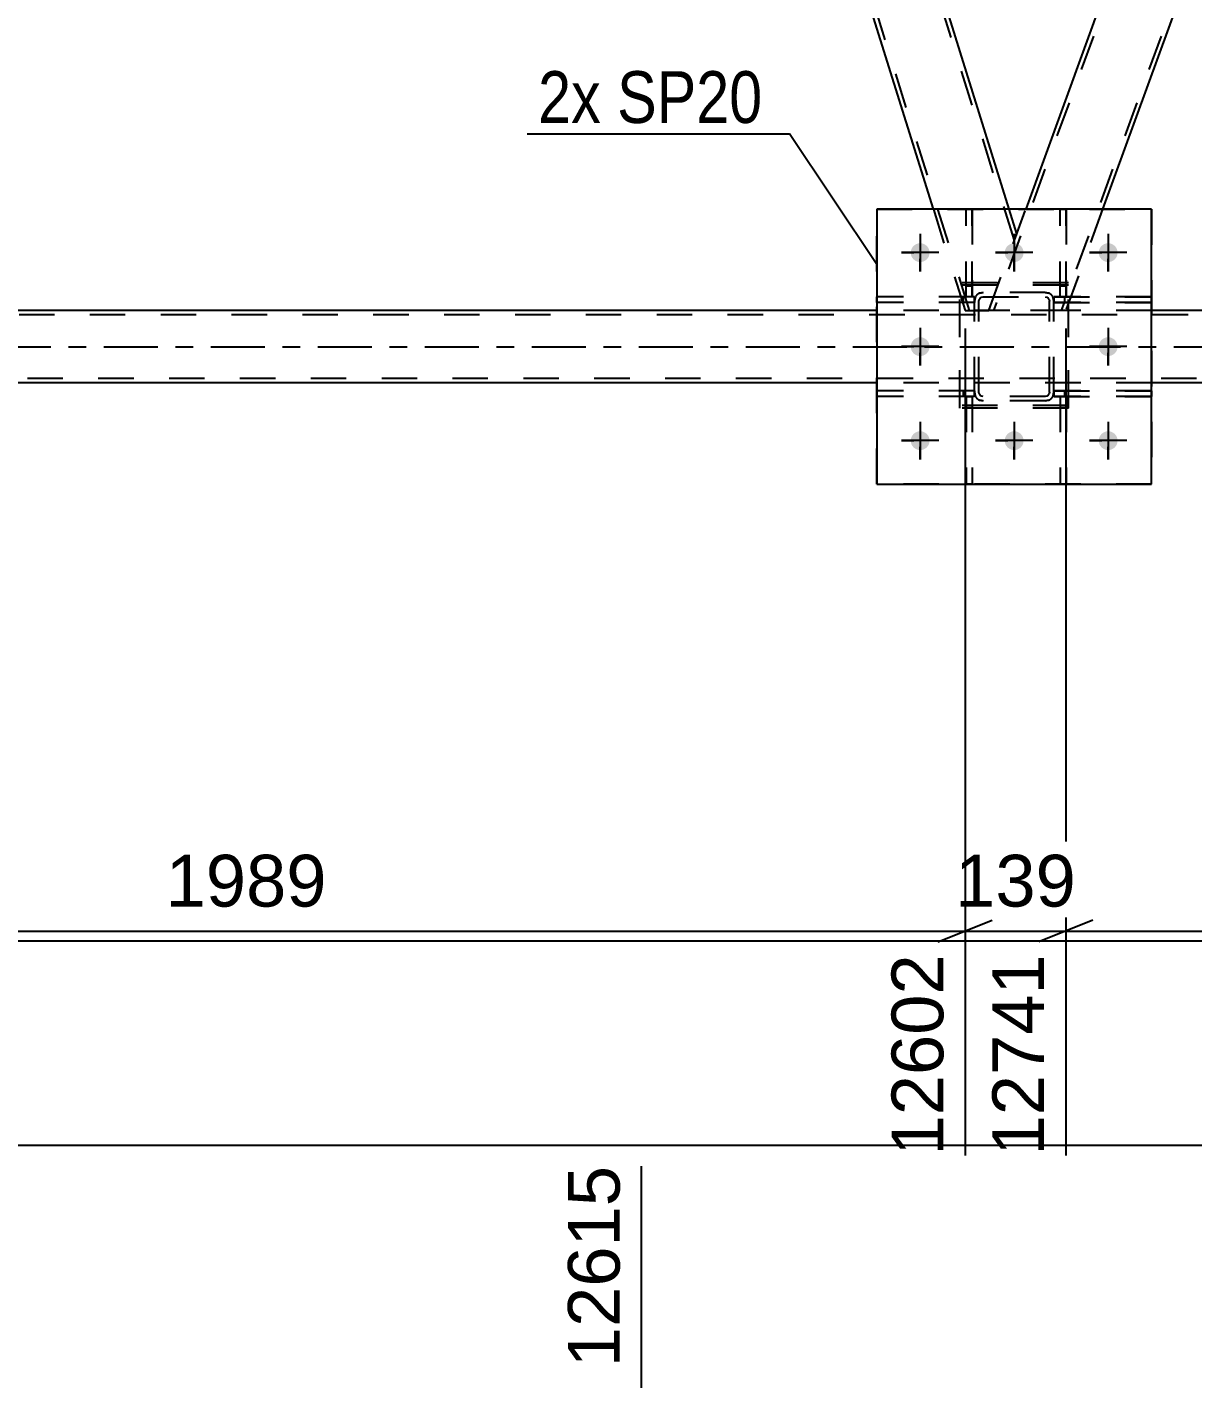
# Model space of a CAD drawing. Header units: millimetres. Extents: x 0 to 841, y 0 to 594.
# Drawn here: x 516.8 to 581.3, y 258.1 to 332.9 of the extents above; entities that cross this region are included whole.
import ezdxf

# ---------------------------------------------------------------- set-up
doc = ezdxf.new("R2010")
doc.units = ezdxf.units.MM
doc.linetypes.add('DXK_LINE_DOT2', pattern=[3.9198, 1.9599, -1.9599])
doc.linetypes.add('DXK_LINE_DOT3', pattern=[5.9187, 2.979, -0.9799, 0.9799, -0.9799])
doc.styles.add('Arial', font='ARIAL.TTF', dxfattribs={"height": 0.2})
doc.styles.add('Arial Narrow', font='ARIALN.TTF', dxfattribs={"height": 0.2})

# ---------------------------------------------------------------- blocks, each defined once
blk = doc.blocks.new('Part-318895815-2950 - 2943')
at = {"color": 7, "linetype": 'DXK_LINE_DOT2'}
for p, q in [((574.425, 318.764), (568.425, 318.764)), ((568.425, 311.964), (568.425, 318.764)), ((574.425, 311.964), (574.425, 318.764)), ((574.425, 311.964), (568.425, 311.964))]:
    blk.add_line(p, q, dxfattribs=at)
blk = doc.blocks.new('Part-318895815-2951 - 2943')
at = {"color": 7, "linetype": 'DXK_LINE_DOT2'}
for p, q in [((574.425, 318.629), (568.425, 318.629)), ((568.425, 311.829), (568.425, 318.629)), ((574.425, 311.829), (574.425, 318.629)), ((574.425, 311.829), (568.425, 311.829))]:
    blk.add_line(p, q, dxfattribs=at)
blk = doc.blocks.new('Part-318895815-2975 - 2943')
at = {"color": 2, "linetype": 'Continuous'}
for p, q in [((533.551, 439.224), (532.004, 434.973)), ((534.869, 439.224), (533.551, 439.224)), ((571.15, 322.828), (534.869, 439.224)), ((566.96, 322.828), (532.004, 434.973))]:
    blk.add_line(p, q, dxfattribs=at)
at = {"color": 7, "linetype": 'DXK_LINE_DOT2'}
for p, q in [((571.436, 321.102), (534.618, 439.224)), ((568.958, 317.224), (532.14, 435.345)), ((566.96, 322.828), (568.707, 317.224)), ((571.572, 321.475), (571.15, 322.828)), ((570.025, 317.224), (571.572, 321.475)), ((568.707, 317.224), (570.025, 317.224))]:
    blk.add_line(p, q, dxfattribs=at)
blk = doc.blocks.new('Part-318895815-2978 - 2943')
at = {"color": 7, "linetype": 'DXK_LINE_DOT2'}
for p, q in [((569.099, 312.465), (568.779, 312.465)), ((568.779, 312.465), (568.779, 307.629)), ((568.779, 311.865), (569.099, 311.865)), ((569.099, 312.465), (569.099, 307.629)), ((568.779, 307.629), (569.099, 307.629))]:
    blk.add_line(p, q, dxfattribs=at)
blk = doc.blocks.new('Part-318895815-2981 - 2943')
at = {"color": 7, "linetype": 'DXK_LINE_DOT2'}
for p, q in [((568.779, 312.465), (569.099, 312.465)), ((568.779, 312.465), (568.779, 307.629)), ((568.779, 311.865), (569.099, 311.865)), ((569.099, 312.465), (569.099, 307.629)), ((569.099, 307.629), (568.779, 307.629))]:
    blk.add_line(p, q, dxfattribs=at)
blk = doc.blocks.new('Part-318895815-2982 - 2943')
at = {"color": 7, "linetype": 'DXK_LINE_DOT2'}
for p, q in [((569.225, 317.748), (569.262, 317.932)), ((569.262, 317.932), (569.225, 317.748)), ((569.465, 317.748), (569.484, 317.84)), ((569.484, 317.84), (569.536, 317.918)), ((569.522, 318.192), (569.705, 318.228)), ((569.705, 318.228), (569.522, 318.192)), ((569.536, 317.918), (569.613, 317.97)), ((569.613, 317.97), (569.705, 317.988)), ((573.145, 318.228), (569.705, 318.228)), ((569.705, 317.988), (573.145, 317.988)), ((573.145, 318.228), (573.329, 318.192)), ((573.329, 318.192), (573.145, 318.228)), ((573.145, 317.988), (573.237, 317.97)), ((573.237, 317.97), (573.315, 317.918)), ((573.315, 317.918), (573.367, 317.84)), ((573.367, 317.84), (573.385, 317.748)), ((573.589, 317.932), (573.625, 317.748)), ((573.625, 317.748), (573.589, 317.932)), ((569.225, 312.708), (569.225, 317.748)), ((569.465, 312.708), (569.465, 317.748)), ((573.385, 312.708), (573.385, 317.748)), ((573.625, 312.708), (573.625, 317.748)), ((569.262, 312.524), (569.225, 312.708)), ((569.225, 312.708), (569.262, 312.524)), ((569.484, 312.616), (569.465, 312.708)), ((569.536, 312.538), (569.484, 312.616)), ((573.367, 312.616), (573.315, 312.538)), ((573.385, 312.708), (573.367, 312.616)), ((573.625, 312.708), (573.589, 312.524)), ((573.589, 312.524), (573.625, 312.708)), ((569.705, 312.228), (569.522, 312.265)), ((569.522, 312.265), (569.705, 312.228)), ((569.613, 312.486), (569.536, 312.538)), ((569.705, 312.468), (569.613, 312.486)), ((573.145, 312.468), (569.705, 312.468)), ((573.145, 312.228), (569.705, 312.228)), ((573.237, 312.486), (573.145, 312.468)), ((573.329, 312.265), (573.145, 312.228)), ((573.145, 312.228), (573.329, 312.265)), ((573.315, 312.538), (573.237, 312.486))]:
    blk.add_line(p, q, dxfattribs=at)
at = {"color": 7, "linetype": 'DXK_LINE_DOT3'}
blk.add_line((571.425, 315.228), (571.425, 315.228), dxfattribs=at)
at = {"color": 7, "linetype": 'DXK_LINE_DOT2'}
for centre, start, end in [((569.705, 317.748), 112.49999, 157.49999), ((569.705, 317.748), 112.49999, 157.49999), ((573.145, 317.748), 22.49999, 67.49999), ((573.145, 317.748), 22.49999, 67.49999), ((569.705, 312.708), 202.49999, 247.49999), ((569.705, 312.708), 202.49999, 247.49999), ((573.145, 312.708), 292.49999, 337.49999), ((573.145, 312.708), 292.49999, 337.49999)]:
    blk.add_arc(centre, 0.48, start, end, dxfattribs=at)
blk = doc.blocks.new('Part-318895815-2983 - 2943')
at = {"color": 7, "linetype": 'DXK_LINE_DOT2'}
for p, q in [((579.025, 317.989), (573.626, 317.989)), ((573.626, 317.989), (573.626, 317.669)), ((574.226, 317.669), (574.226, 317.989)), ((579.025, 317.669), (579.025, 317.989)), ((573.626, 317.669), (579.025, 317.669))]:
    blk.add_line(p, q, dxfattribs=at)
blk = doc.blocks.new('Part-318895815-2989 - 2943')
at = {"color": 7, "linetype": 'DXK_LINE_DOT2'}
for p, q in [((573.979, 312.465), (574.299, 312.465)), ((573.979, 312.465), (573.979, 307.629)), ((573.979, 311.865), (574.299, 311.865)), ((574.299, 312.465), (574.299, 307.629)), ((574.299, 307.629), (573.979, 307.629))]:
    blk.add_line(p, q, dxfattribs=at)
blk = doc.blocks.new('Bolt-318895815-3020 - 2943')
at = {"linetype": 'Continuous'}
for points in [[(566.745, 320.428, -1), (565.705, 320.428, -1)], [(571.945, 320.428, -1), (570.905, 320.428, -1)], [(577.145, 320.428, -1), (576.105, 320.428, -1)], [(566.745, 315.228, -1), (565.705, 315.228, -1)], [(577.145, 315.228, -1), (576.105, 315.228, -1)], [(566.745, 310.028, -1), (565.705, 310.028, -1)], [(571.945, 310.028, -1), (570.905, 310.028, -1)], [(577.145, 310.028, -1), (576.105, 310.028, -1)]]:
    blk.add_hatch(color=1, dxfattribs=at).paths.add_polyline_path(points)
at = {"color": 1, "linetype": 'Continuous'}
for p, q in [((566.225, 321.468), (566.225, 319.388)), ((571.425, 321.468), (571.425, 319.388)), ((576.625, 321.468), (576.625, 319.388)), ((567.265, 320.428), (565.185, 320.428)), ((572.465, 320.428), (570.385, 320.428)), ((577.665, 320.428), (575.585, 320.428)), ((566.225, 316.268), (566.225, 314.188)), ((576.625, 316.268), (576.625, 314.188)), ((567.265, 315.228), (565.185, 315.228)), ((577.665, 315.228), (575.585, 315.228)), ((566.225, 311.068), (566.225, 308.988)), ((571.425, 311.068), (571.425, 308.988)), ((576.625, 311.068), (576.625, 308.988)), ((567.265, 310.028), (565.185, 310.028)), ((572.465, 310.028), (570.385, 310.028)), ((577.665, 310.028), (575.585, 310.028))]:
    blk.add_line(p, q, dxfattribs=at)
blk = doc.blocks.new('Bolt-318895815-3021 - 2943')
at = {"color": 1, "linetype": 'Continuous'}
for p, q in [((566.225, 321.468), (566.225, 320.776)), ((571.425, 321.468), (571.425, 320.776)), ((576.625, 321.468), (576.625, 320.776)), ((565.185, 320.428), (565.878, 320.428)), ((566.225, 319.388), (566.225, 320.081)), ((567.265, 320.428), (566.573, 320.428)), ((570.385, 320.428), (571.078, 320.428)), ((571.425, 319.388), (571.425, 320.081)), ((572.465, 320.428), (571.773, 320.428)), ((575.585, 320.428), (576.278, 320.428)), ((576.625, 319.388), (576.625, 320.081)), ((577.665, 320.428), (576.973, 320.428)), ((566.225, 316.268), (566.225, 315.576)), ((576.625, 316.268), (576.625, 315.576)), ((565.185, 315.228), (565.878, 315.228)), ((566.225, 314.188), (566.225, 314.881)), ((567.265, 315.228), (566.573, 315.228)), ((575.585, 315.228), (576.278, 315.228)), ((576.625, 314.188), (576.625, 314.881)), ((577.665, 315.228), (576.973, 315.228)), ((566.225, 311.068), (566.225, 310.376)), ((571.425, 311.068), (571.425, 310.376)), ((576.625, 311.068), (576.625, 310.376)), ((565.185, 310.028), (565.878, 310.028)), ((566.225, 308.988), (566.225, 309.681)), ((567.265, 310.028), (566.573, 310.028)), ((570.385, 310.028), (571.078, 310.028)), ((571.425, 308.988), (571.425, 309.681)), ((572.465, 310.028), (571.773, 310.028)), ((575.585, 310.028), (576.278, 310.028)), ((576.625, 308.988), (576.625, 309.681)), ((577.665, 310.028), (576.973, 310.028))]:
    blk.add_line(p, q, dxfattribs=at)
blk = doc.blocks.new('Part-318895815-3027 - 2943')
at = {"color": 2, "linetype": 'Continuous'}
for p, q in [((563.825, 317.224), (489.147, 317.224)), ((653.841, 317.224), (579.025, 317.224)), ((563.825, 313.224), (408.757, 313.224)), ((706.979, 313.224), (579.025, 313.224))]:
    blk.add_line(p, q, dxfattribs=at)
at = {"color": 7, "linetype": 'DXK_LINE_DOT2'}
for p, q in [((579.025, 317.224), (563.825, 317.224)), ((706.484, 316.984), (136.354, 316.985)), ((706.947, 313.464), (136.354, 313.465)), ((579.025, 313.224), (563.825, 313.224))]:
    blk.add_line(p, q, dxfattribs=at)
at = {"color": 7, "linetype": 'DXK_LINE_DOT3'}
blk.add_line((136.354, 315.225), (706.716, 315.224), dxfattribs=at)
blk = doc.blocks.new('Part-318895815-3083 - 2943')
at = {"color": 7, "linetype": 'DXK_LINE_DOT2'}
for p, q in [((579.025, 312.789), (573.626, 312.789)), ((573.626, 312.789), (573.626, 312.469)), ((574.226, 312.469), (574.226, 312.789)), ((579.025, 312.469), (579.025, 312.789)), ((573.626, 312.469), (579.025, 312.469))]:
    blk.add_line(p, q, dxfattribs=at)
blk = doc.blocks.new('Part-318895815-3084 - 2943')
at = {"color": 7, "linetype": 'DXK_LINE_DOT2'}
for p, q in [((569.225, 317.989), (563.825, 317.989)), ((563.825, 317.989), (563.825, 317.669)), ((568.625, 317.669), (568.625, 317.989)), ((569.225, 317.669), (569.225, 317.989)), ((569.225, 317.669), (563.825, 317.669))]:
    blk.add_line(p, q, dxfattribs=at)
blk = doc.blocks.new('Part-318895815-3111 - 2943')
at = {"color": 7, "linetype": 'DXK_LINE_DOT2'}
for p, q in [((614.684, 439.224), (570.28, 317.224)), ((618.43, 439.224), (574.026, 317.224)), ((614.684, 439.224), (614.704, 439.224)), ((618.686, 439.224), (617.139, 434.973)), ((570.025, 317.224), (572.064, 322.828)), ((576.321, 322.828), (574.281, 317.224)), ((574.281, 317.224), (570.025, 317.224))]:
    blk.add_line(p, q, dxfattribs=at)
at = {"color": 2, "linetype": 'Continuous'}
for p, q in [((614.429, 439.224), (572.064, 322.828)), ((618.686, 439.224), (614.429, 439.224)), ((617.139, 434.973), (576.321, 322.828))]:
    blk.add_line(p, q, dxfattribs=at)
blk = doc.blocks.new('Part-318895815-3116 - 2943')
at = {"color": 7, "linetype": 'DXK_LINE_DOT2'}
for p, q in [((529.55, 439.224), (485.146, 317.224)), ((533.296, 439.224), (488.892, 317.224)), ((529.55, 439.224), (529.57, 439.224)), ((533.551, 439.224), (532.004, 434.973)), ((484.891, 317.224), (486.437, 321.474)), ((485.146, 317.224), (485.165, 317.224))]:
    blk.add_line(p, q, dxfattribs=at)
at = {"color": 2, "linetype": 'Continuous'}
for p, q in [((529.295, 439.224), (486.437, 321.474)), ((533.551, 439.224), (529.295, 439.224)), ((532.004, 434.973), (489.147, 317.224)), ((489.108, 317.224), (484.891, 317.224)), ((489.147, 317.224), (489.108, 317.224))]:
    blk.add_line(p, q, dxfattribs=at)
blk = doc.blocks.new('Part-318895815-3198 - 2943')
at = {"color": 7, "linetype": 'DXK_LINE_DOT2'}
for p, q in [((569.225, 317.748), (569.262, 317.932)), ((569.262, 317.932), (569.225, 317.748)), ((569.465, 317.748), (569.484, 317.84)), ((569.484, 317.84), (569.536, 317.918)), ((569.522, 318.192), (569.705, 318.228)), ((569.705, 318.228), (569.522, 318.192)), ((569.536, 317.918), (569.613, 317.97)), ((569.613, 317.97), (569.705, 317.988)), ((573.145, 318.228), (569.705, 318.228)), ((569.705, 317.988), (573.145, 317.988)), ((573.145, 318.228), (573.329, 318.192)), ((573.329, 318.192), (573.145, 318.228)), ((573.145, 317.988), (573.237, 317.97)), ((573.237, 317.97), (573.315, 317.918)), ((573.315, 317.918), (573.367, 317.84)), ((573.367, 317.84), (573.385, 317.748)), ((573.589, 317.932), (573.625, 317.748)), ((573.625, 317.748), (573.589, 317.932)), ((569.225, 312.708), (569.225, 317.748)), ((569.465, 312.708), (569.465, 317.748)), ((573.385, 312.708), (573.385, 317.748)), ((573.625, 312.708), (573.625, 317.748)), ((569.262, 312.524), (569.225, 312.708)), ((569.225, 312.708), (569.262, 312.524)), ((569.484, 312.616), (569.465, 312.708)), ((569.536, 312.538), (569.484, 312.616)), ((573.367, 312.616), (573.315, 312.538)), ((573.385, 312.708), (573.367, 312.616)), ((573.625, 312.708), (573.589, 312.524)), ((573.589, 312.524), (573.625, 312.708)), ((569.705, 312.228), (569.522, 312.265)), ((569.522, 312.265), (569.705, 312.228)), ((569.613, 312.486), (569.536, 312.538)), ((569.705, 312.468), (569.613, 312.486)), ((573.145, 312.468), (569.705, 312.468)), ((573.145, 312.228), (569.705, 312.228)), ((573.237, 312.486), (573.145, 312.468)), ((573.329, 312.265), (573.145, 312.228)), ((573.145, 312.228), (573.329, 312.265)), ((573.315, 312.538), (573.237, 312.486))]:
    blk.add_line(p, q, dxfattribs=at)
at = {"color": 7, "linetype": 'DXK_LINE_DOT3'}
blk.add_line((571.425, 315.228), (571.425, 315.228), dxfattribs=at)
at = {"color": 7, "linetype": 'DXK_LINE_DOT2'}
for centre, start, end in [((569.705, 317.748), 112.5, 157.5), ((569.705, 317.748), 112.5, 157.5), ((573.145, 317.748), 22.5, 67.5), ((573.145, 317.748), 22.5, 67.5), ((569.705, 312.708), 202.5, 247.5), ((569.705, 312.708), 202.5, 247.5), ((573.145, 312.708), 292.5, 337.5), ((573.145, 312.708), 292.5, 337.5)]:
    blk.add_arc(centre, 0.48, start, end, dxfattribs=at)
blk = doc.blocks.new('Part-318895815-3199 - 2943')
at = {"color": 7, "linetype": 'DXK_LINE_DOT2'}
for p, q in [((573.626, 317.669), (573.626, 317.989)), ((573.626, 317.989), (579.025, 317.989)), ((574.226, 317.669), (574.226, 317.989)), ((579.025, 317.989), (579.025, 317.669)), ((579.025, 317.669), (573.626, 317.669))]:
    blk.add_line(p, q, dxfattribs=at)
blk = doc.blocks.new('Part-318895815-3200 - 2943')
at = {"color": 7, "linetype": 'DXK_LINE_DOT2'}
for p, q in [((573.626, 312.469), (573.626, 312.789)), ((573.626, 312.789), (579.025, 312.789)), ((574.226, 312.469), (574.226, 312.789)), ((579.025, 312.789), (579.025, 312.469)), ((579.025, 312.469), (573.626, 312.469))]:
    blk.add_line(p, q, dxfattribs=at)
blk = doc.blocks.new('Part-318895815-3201 - 2943')
at = {"color": 7, "linetype": 'DXK_LINE_DOT2'}
for p, q in [((569.225, 317.989), (563.825, 317.989)), ((563.825, 317.669), (563.825, 317.989)), ((568.625, 317.669), (568.625, 317.989)), ((569.225, 317.989), (569.225, 317.669)), ((569.225, 317.669), (563.825, 317.669))]:
    blk.add_line(p, q, dxfattribs=at)
blk = doc.blocks.new('Part-318895815-3202 - 2943')
at = {"color": 7, "linetype": 'DXK_LINE_DOT2'}
for p, q in [((569.225, 312.789), (563.825, 312.789)), ((563.825, 312.469), (563.825, 312.789)), ((568.625, 312.469), (568.625, 312.789)), ((569.225, 312.789), (569.225, 312.469)), ((569.225, 312.469), (563.825, 312.469))]:
    blk.add_line(p, q, dxfattribs=at)
blk = doc.blocks.new('Part-318895815-3204 - 2943')
at = {"color": 7, "linetype": 'DXK_LINE_DOT2'}
for p, q in [((568.779, 317.985), (568.779, 322.829)), ((568.779, 322.829), (569.099, 322.829)), ((569.099, 322.829), (569.099, 317.985)), ((568.779, 318.585), (569.099, 318.585)), ((569.099, 317.985), (568.779, 317.985))]:
    blk.add_line(p, q, dxfattribs=at)
blk = doc.blocks.new('Part-318895815-3217 - 2943')
at = {"color": 7, "linetype": 'DXK_LINE_DOT2'}
for p, q in [((574.299, 312.465), (573.979, 312.465)), ((573.979, 312.465), (573.979, 307.629)), ((573.979, 311.865), (574.299, 311.865)), ((574.299, 312.465), (574.299, 307.629)), ((573.979, 307.629), (574.299, 307.629))]:
    blk.add_line(p, q, dxfattribs=at)
blk = doc.blocks.new('Part-318895815-3348 - 2943')
at = {"color": 7, "linetype": 'DXK_LINE_DOT2'}
for p, q in [((573.979, 317.985), (573.979, 322.829)), ((573.979, 322.829), (574.299, 322.829)), ((574.299, 322.829), (574.299, 317.985)), ((573.979, 318.585), (574.299, 318.585)), ((574.299, 317.985), (573.979, 317.985))]:
    blk.add_line(p, q, dxfattribs=at)
blk = doc.blocks.new('Part-318895815-3238 - 2943')
at = {"color": 2, "linetype": 'Continuous'}
for p, q in [((573.979, 322.828), (573.979, 322.829)), ((574.299, 322.829), (573.979, 322.829)), ((574.299, 322.828), (574.299, 322.829))]:
    blk.add_line(p, q, dxfattribs=at)
at = {"color": 7, "linetype": 'DXK_LINE_DOT2'}
for p, q in [((573.979, 317.985), (573.979, 322.828)), ((574.299, 317.985), (574.299, 322.828)), ((573.979, 318.585), (574.299, 318.585)), ((574.299, 317.985), (573.979, 317.985))]:
    blk.add_line(p, q, dxfattribs=at)
blk = doc.blocks.new('Part-318895815-3254 - 2943')
at = {"color": 2, "linetype": 'Continuous'}
for p, q in [((563.825, 322.828), (563.825, 307.628)), ((579.025, 322.828), (563.825, 322.828)), ((579.025, 307.628), (579.025, 322.828)), ((563.825, 307.628), (579.025, 307.628))]:
    blk.add_line(p, q, dxfattribs=at)
blk = doc.blocks.new('Part-318895815-3259 - 2943')
at = {"color": 7, "linetype": 'DXK_LINE_DOT2'}
for p, q in [((563.825, 307.628), (563.825, 322.828)), ((563.825, 322.828), (579.025, 322.828)), ((579.025, 322.828), (579.025, 307.628)), ((579.025, 307.628), (563.825, 307.628))]:
    blk.add_line(p, q, dxfattribs=at)
blk = doc.blocks.new('Part-318895815-3347 - 2943')
at = {"color": 2, "linetype": 'Continuous'}
for p, q in [((568.779, 322.828), (568.779, 322.829)), ((569.099, 322.829), (568.779, 322.829)), ((569.099, 322.828), (569.099, 322.829))]:
    blk.add_line(p, q, dxfattribs=at)
at = {"color": 7, "linetype": 'DXK_LINE_DOT2'}
for p, q in [((568.779, 317.985), (568.779, 322.828)), ((569.099, 317.985), (569.099, 322.828)), ((568.779, 318.585), (569.099, 318.585)), ((569.099, 317.985), (568.779, 317.985))]:
    blk.add_line(p, q, dxfattribs=at)
blk = doc.blocks.new('Part-318895815-3349 - 2943')
at = {"color": 7, "linetype": 'DXK_LINE_DOT2'}
for p, q in [((569.225, 312.789), (563.825, 312.789)), ((563.825, 312.789), (563.825, 312.469)), ((568.625, 312.469), (568.625, 312.789)), ((569.225, 312.469), (569.225, 312.789)), ((569.225, 312.469), (563.825, 312.469))]:
    blk.add_line(p, q, dxfattribs=at)
blk = doc.blocks.new('StraightDimension-318895815-4383 - 2943')
at = {"color": 7, "linetype": 'Continuous'}
blk.add_line((108.674, 282.359), (759.884, 282.359), dxfattribs=at)
blk = doc.blocks.new('StraightDimension-318895815-22666 - 2943')
at = {"color": 7, "linetype": 'Continuous'}
for p, q in [((574.281, 316.224), (574.281, 270.488)), ((575.781, 283.506), (572.781, 282.306)), ((574.281, 282.906), (653.841, 282.906))]:
    blk.add_line(p, q, dxfattribs=at)
blk = doc.blocks.new('StraightDimension-318895815-22667 - 2943')
at = {"color": 7, "linetype": 'Continuous'}
for p, q in [((568.707, 316.224), (568.707, 270.488)), ((574.281, 316.224), (574.281, 270.488)), ((567.207, 282.306), (570.207, 283.506)), ((575.781, 283.506), (572.781, 282.306)), ((568.707, 282.906), (574.281, 282.906))]:
    blk.add_line(p, q, dxfattribs=at)
at = {"color": 0}
blk.add_wipeout([(575.43, 283.656), (575.43, 287.856), (567.559, 287.856), (567.559, 283.656)], dxfattribs=at)
at = {"color": 0, "linetype": 'Continuous'}
blk.add_wipeout([(573.681, 282.206), (569.481, 282.206), (569.481, 269.888), (573.681, 269.888)], dxfattribs=at)
at = {"color": 3, "style": 'Arial'}
blk.add_text('139', height=2.8652, dxfattribs=at).set_placement((568.159, 284.256))
at = {"color": 3, "linetype": 'Continuous', "style": 'Arial'}
blk.add_text('12741', height=2.8652, rotation=90.00021, dxfattribs=at).set_placement((573.081, 270.488))
blk = doc.blocks.new('StraightDimension-318895815-22668 - 2943')
at = {"color": 7, "linetype": 'Continuous'}
for p, q in [((568.707, 316.224), (568.707, 270.488)), ((567.207, 282.306), (570.207, 283.506)), ((489.147, 282.906), (568.707, 282.906))]:
    blk.add_line(p, q, dxfattribs=at)
at = {"color": 0}
blk.add_wipeout([(533.974, 283.656), (533.974, 287.856), (523.88, 287.856), (523.88, 283.656)], dxfattribs=at)
at = {"color": 3, "style": 'Arial'}
blk.add_text('1989', height=2.8652, dxfattribs=at).set_placement((524.48, 284.256))
at = {"color": 0, "linetype": 'Continuous'}
blk.add_wipeout([(568.107, 282.206), (563.907, 282.206), (563.907, 269.888), (568.107, 269.888)], dxfattribs=at)
at = {"color": 3, "linetype": 'Continuous', "style": 'Arial'}
blk.add_text('12602', height=2.8652, rotation=90.00021, dxfattribs=at).set_placement((567.507, 270.488))
blk = doc.blocks.new('StraightDimension-318895815-4854 - 4507')
at = {"color": 7, "linetype": 'Continuous'}
blk.add_line((550.805, 242.491), (550.805, 269.896), dxfattribs=at)
blk = doc.blocks.new('StraightDimension-318895815-4867 - 4507')
at = {"color": 7, "linetype": 'Continuous'}
blk.add_line((550.805, 242.491), (550.805, 269.896), dxfattribs=at)
at = {"color": 0, "linetype": 'Continuous'}
blk.add_wipeout([(550.205, 270.496), (546.005, 270.496), (546.005, 258.178), (550.205, 258.178)], dxfattribs=at)
at = {"color": 3, "linetype": 'Continuous', "style": 'Arial'}
blk.add_text('12615', height=2.8652, rotation=90.00021, dxfattribs=at).set_placement((549.605, 258.778))
blk = doc.blocks.new('StraightDimension-318895815-12005 - 4507')
at = {"color": 7, "linetype": 'Continuous'}
blk.add_line((109.314, 271.059), (689.144, 271.059), dxfattribs=at)
blk = doc.blocks.new('MarkSet-318895815-4487 - 2943')
at = {"color": 30, "linetype": 'Continuous'}
for p in [(544.491, 327), (563.825, 319.775)]:
    blk.add_line(p, (559.001, 327), dxfattribs=at)
at = {"color": 0}
for points in [[(548.562, 327.6), (548.562, 330.6), (545.091, 330.6), (545.091, 327.6)], [(557.501, 327.6), (557.501, 330.6), (549.462, 330.6), (549.462, 327.6)]]:
    blk.add_wipeout(points, dxfattribs=at)
for points in [[(548.562, 327.6), (548.562, 330.6), (545.091, 330.6), (545.091, 327.6)], [(557.501, 327.6), (557.501, 330.6), (549.462, 330.6), (549.462, 327.6)]]:
    blk.add_wipeout(points, dxfattribs=at)
at = {"color": 3, "style": 'Arial Narrow'}
for s, p in [('2x', (545.091, 327.6)), ('SP20', (549.462, 327.6))]:
    blk.add_text(s, height=2.8633, dxfattribs=at).set_placement(p)

msp = doc.modelspace()

# ---------------------------------------------------------------- block references
for name in ['Part-318895815-3116 - 2943', 'Part-318895815-2975 - 2943', 'Part-318895815-3111 - 2943', 'Part-318895815-3254 - 2943', 'Part-318895815-3259 - 2943', 'Part-318895815-3204 - 2943', 'Part-318895815-3347 - 2943', 'Part-318895815-3348 - 2943', 'Part-318895815-3238 - 2943', 'Bolt-318895815-3020 - 2943', 'Bolt-318895815-3021 - 2943', 'Part-318895815-2950 - 2943', 'Part-318895815-2951 - 2943', 'Part-318895815-3084 - 2943', 'Part-318895815-3201 - 2943', 'Part-318895815-2982 - 2943', 'Part-318895815-3198 - 2943', 'Part-318895815-2983 - 2943', 'Part-318895815-3199 - 2943', 'Part-318895815-3027 - 2943', 'Part-318895815-3202 - 2943', 'Part-318895815-3349 - 2943', 'Part-318895815-3083 - 2943', 'Part-318895815-3200 - 2943', 'Part-318895815-2978 - 2943', 'Part-318895815-2981 - 2943', 'Part-318895815-2989 - 2943', 'Part-318895815-3217 - 2943']:
    msp.add_blockref(name, (0, 0))

# ---------------------------------------------------------------- next in the draw order: block references
msp.add_blockref('StraightDimension-318895815-4383 - 2943', (0, 0))

# ---------------------------------------------------------------- next in the draw order: block references
for name in ['MarkSet-318895815-4487 - 2943', 'StraightDimension-318895815-22666 - 2943']:
    msp.add_blockref(name, (0, 0))

# ---------------------------------------------------------------- next in the draw order: block references
msp.add_blockref('StraightDimension-318895815-22667 - 2943', (0, 0))

# ---------------------------------------------------------------- next in the draw order: block references
msp.add_blockref('StraightDimension-318895815-22668 - 2943', (0, 0))

# ---------------------------------------------------------------- next in the draw order: block references
msp.add_blockref('StraightDimension-318895815-4854 - 4507', (0, 0))

# ---------------------------------------------------------------- next in the draw order: block references
msp.add_blockref('StraightDimension-318895815-4867 - 4507', (0, 0))

# ---------------------------------------------------------------- next in the draw order: block references
msp.add_blockref('StraightDimension-318895815-12005 - 4507', (0, 0))

doc.saveas('drawing.dxf')
